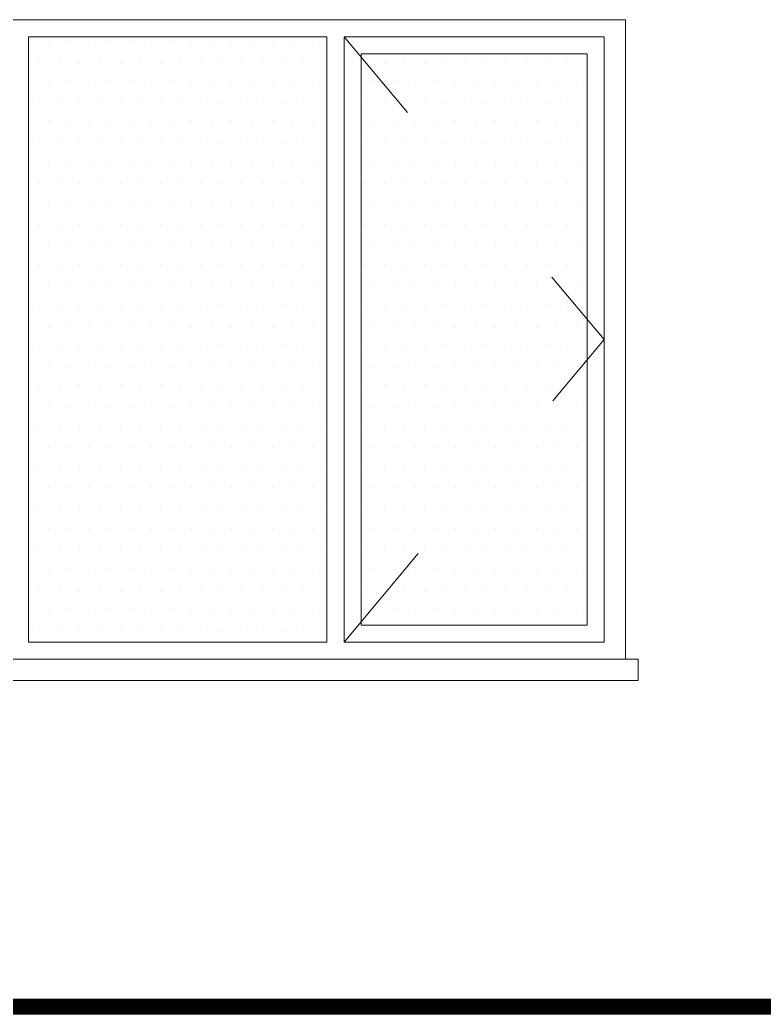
# Model space of a CAD drawing. Header units: millimetres. Extents: x 2016.56 to 2021.8, y 13721.83 to 13722.48.
# Drawn here: x 2021.53612 to 2021.57102, y 13721.92434 to 13721.97094 of the extents above; entities that cross this region are included whole.
import ezdxf

# ---------------------------------------------------------------- set-up
doc = ezdxf.new("R2010")
doc.units = ezdxf.units.MM
doc.linetypes.add('HIDDEN', pattern=[0.375, 0.25, -0.125])
doc.layers.get('0').update_dxf_attribs({"lineweight": 20})
for name, color, linetype, lineweight in [('1.2', 120, 'Continuous', 120), ('DUVAR', 4, 'Continuous', 40), ('TEFRİŞ', 11, 'Continuous', 9)]:
    doc.layers.add(name, color=color, linetype=linetype, lineweight=lineweight)

msp = doc.modelspace()

# ---------------------------------------------------------------- linework, layer by layer
for p, q in [((2021.522524, 13721.970938), (2021.564524, 13721.970938)), ((2021.564524, 13721.970938), (2021.564524, 13721.940938)), ((2021.536524, 13721.970138), (2021.536524, 13721.941738)), ((2021.536524, 13721.970138), (2021.550524, 13721.970138)), ((2021.550524, 13721.970138), (2021.550524, 13721.941738)), ((2021.563524, 13721.970138), (2021.551324, 13721.970138)), ((2021.551324, 13721.970138), (2021.551324, 13721.941738)), ((2021.563524, 13721.970138), (2021.563524, 13721.941738)), ((2021.552124, 13721.969338), (2021.562724, 13721.969338)), ((2021.552124, 13721.942538), (2021.552124, 13721.969338)), ((2021.562724, 13721.969338), (2021.562724, 13721.942538)), ((2021.562724, 13721.942538), (2021.552124, 13721.942538)), ((2021.550524, 13721.941738), (2021.536524, 13721.941738)), ((2021.551324, 13721.941738), (2021.563524, 13721.941738)), ((2021.565124, 13721.940938), (2021.521924, 13721.940938)), ((2021.565124, 13721.939938), (2021.565124, 13721.940938)), ((2021.565124, 13721.939938), (2021.565124, 13721.940938)), ((2021.565124, 13721.939938), (2021.521924, 13721.939938))]:
    msp.add_line(p, q)
at = {"layer": '1.2'}
for p, q in [((2021.803997, 13721.924938), (2021.380005, 13721.924938)), ((2021.803997, 13721.924838), (2021.380005, 13721.924838)), ((2021.803997, 13721.924738), (2021.380005, 13721.924738)), ((2021.803997, 13721.924638), (2021.380005, 13721.924638)), ((2021.803997, 13721.924538), (2021.380005, 13721.924538)), ((2021.803997, 13721.924438), (2021.380005, 13721.924438)), ((2021.803997, 13721.924338), (2021.380005, 13721.924338))]:
    msp.add_line(p, q, dxfattribs=at)
at = {"layer": 'DUVAR'}
for p, q in [((2021.536535, 13721.96993), (2021.536535, 13721.96993)), ((2021.537487, 13721.96993), (2021.537487, 13721.96993)), ((2021.53844, 13721.96993), (2021.53844, 13721.96993)), ((2021.539392, 13721.96993), (2021.539392, 13721.96993)), ((2021.540345, 13721.96993), (2021.540345, 13721.96993)), ((2021.541297, 13721.96993), (2021.541297, 13721.96993)), ((2021.54225, 13721.96993), (2021.54225, 13721.96993)), ((2021.543202, 13721.96993), (2021.543202, 13721.96993)), ((2021.544155, 13721.96993), (2021.544155, 13721.96993)), ((2021.545107, 13721.96993), (2021.545107, 13721.96993)), ((2021.54606, 13721.96993), (2021.54606, 13721.96993)), ((2021.547012, 13721.96993), (2021.547012, 13721.96993)), ((2021.547965, 13721.96993), (2021.547965, 13721.96993)), ((2021.548917, 13721.96993), (2021.548917, 13721.96993)), ((2021.54987, 13721.96993), (2021.54987, 13721.96993)), ((2021.537011, 13721.968977), (2021.537011, 13721.968977)), ((2021.537963, 13721.968977), (2021.537963, 13721.968977)), ((2021.538916, 13721.968977), (2021.538916, 13721.968977)), ((2021.539868, 13721.968977), (2021.539868, 13721.968977)), ((2021.540821, 13721.968977), (2021.540821, 13721.968977)), ((2021.541773, 13721.968977), (2021.541773, 13721.968977)), ((2021.542726, 13721.968977), (2021.542726, 13721.968977)), ((2021.543678, 13721.968977), (2021.543678, 13721.968977)), ((2021.544631, 13721.968977), (2021.544631, 13721.968977)), ((2021.545583, 13721.968977), (2021.545583, 13721.968977)), ((2021.546536, 13721.968977), (2021.546536, 13721.968977)), ((2021.547488, 13721.968977), (2021.547488, 13721.968977)), ((2021.548441, 13721.968977), (2021.548441, 13721.968977)), ((2021.549393, 13721.968977), (2021.549393, 13721.968977)), ((2021.550346, 13721.968977), (2021.550346, 13721.968977)), ((2021.552251, 13721.968977), (2021.552251, 13721.968977)), ((2021.553203, 13721.968977), (2021.553203, 13721.968977)), ((2021.554156, 13721.968977), (2021.554156, 13721.968977)), ((2021.555108, 13721.968977), (2021.555108, 13721.968977)), ((2021.556061, 13721.968977), (2021.556061, 13721.968977)), ((2021.557013, 13721.968977), (2021.557013, 13721.968977)), ((2021.557966, 13721.968977), (2021.557966, 13721.968977)), ((2021.558918, 13721.968977), (2021.558918, 13721.968977)), ((2021.559871, 13721.968977), (2021.559871, 13721.968977)), ((2021.560823, 13721.968977), (2021.560823, 13721.968977)), ((2021.561776, 13721.968977), (2021.561776, 13721.968977)), ((2021.536535, 13721.968025), (2021.536535, 13721.968025)), ((2021.537487, 13721.968025), (2021.537487, 13721.968025)), ((2021.53844, 13721.968025), (2021.53844, 13721.968025)), ((2021.539392, 13721.968025), (2021.539392, 13721.968025)), ((2021.540345, 13721.968025), (2021.540345, 13721.968025)), ((2021.541297, 13721.968025), (2021.541297, 13721.968025)), ((2021.54225, 13721.968025), (2021.54225, 13721.968025)), ((2021.543202, 13721.968025), (2021.543202, 13721.968025)), ((2021.544155, 13721.968025), (2021.544155, 13721.968025)), ((2021.545107, 13721.968025), (2021.545107, 13721.968025)), ((2021.54606, 13721.968025), (2021.54606, 13721.968025)), ((2021.547012, 13721.968025), (2021.547012, 13721.968025)), ((2021.547965, 13721.968025), (2021.547965, 13721.968025)), ((2021.548917, 13721.968025), (2021.548917, 13721.968025)), ((2021.54987, 13721.968025), (2021.54987, 13721.968025)), ((2021.552727, 13721.968025), (2021.552727, 13721.968025)), ((2021.55368, 13721.968025), (2021.55368, 13721.968025)), ((2021.554632, 13721.968025), (2021.554632, 13721.968025)), ((2021.555585, 13721.968025), (2021.555585, 13721.968025)), ((2021.556537, 13721.968025), (2021.556537, 13721.968025)), ((2021.55749, 13721.968025), (2021.55749, 13721.968025)), ((2021.558442, 13721.968025), (2021.558442, 13721.968025)), ((2021.559395, 13721.968025), (2021.559395, 13721.968025)), ((2021.560347, 13721.968025), (2021.560347, 13721.968025)), ((2021.5613, 13721.968025), (2021.5613, 13721.968025)), ((2021.562252, 13721.968025), (2021.562252, 13721.968025)), ((2021.537011, 13721.967072), (2021.537011, 13721.967072)), ((2021.537963, 13721.967072), (2021.537963, 13721.967072)), ((2021.538916, 13721.967072), (2021.538916, 13721.967072)), ((2021.539868, 13721.967072), (2021.539868, 13721.967072)), ((2021.540821, 13721.967072), (2021.540821, 13721.967072)), ((2021.541773, 13721.967072), (2021.541773, 13721.967072)), ((2021.542726, 13721.967072), (2021.542726, 13721.967072)), ((2021.543678, 13721.967072), (2021.543678, 13721.967072)), ((2021.544631, 13721.967072), (2021.544631, 13721.967072)), ((2021.545583, 13721.967072), (2021.545583, 13721.967072)), ((2021.546536, 13721.967072), (2021.546536, 13721.967072)), ((2021.547488, 13721.967072), (2021.547488, 13721.967072)), ((2021.548441, 13721.967072), (2021.548441, 13721.967072)), ((2021.549393, 13721.967072), (2021.549393, 13721.967072)), ((2021.550346, 13721.967072), (2021.550346, 13721.967072)), ((2021.552251, 13721.967072), (2021.552251, 13721.967072)), ((2021.553203, 13721.967072), (2021.553203, 13721.967072)), ((2021.554156, 13721.967072), (2021.554156, 13721.967072)), ((2021.555108, 13721.967072), (2021.555108, 13721.967072)), ((2021.556061, 13721.967072), (2021.556061, 13721.967072)), ((2021.557013, 13721.967072), (2021.557013, 13721.967072)), ((2021.557966, 13721.967072), (2021.557966, 13721.967072)), ((2021.558918, 13721.967072), (2021.558918, 13721.967072)), ((2021.559871, 13721.967072), (2021.559871, 13721.967072)), ((2021.560823, 13721.967072), (2021.560823, 13721.967072)), ((2021.561776, 13721.967072), (2021.561776, 13721.967072)), ((2021.536535, 13721.96612), (2021.536535, 13721.96612)), ((2021.537487, 13721.96612), (2021.537487, 13721.96612)), ((2021.53844, 13721.96612), (2021.53844, 13721.96612)), ((2021.539392, 13721.96612), (2021.539392, 13721.96612)), ((2021.540345, 13721.96612), (2021.540345, 13721.96612)), ((2021.541297, 13721.96612), (2021.541297, 13721.96612)), ((2021.54225, 13721.96612), (2021.54225, 13721.96612)), ((2021.543202, 13721.96612), (2021.543202, 13721.96612)), ((2021.544155, 13721.96612), (2021.544155, 13721.96612)), ((2021.545107, 13721.96612), (2021.545107, 13721.96612)), ((2021.54606, 13721.96612), (2021.54606, 13721.96612)), ((2021.547012, 13721.96612), (2021.547012, 13721.96612)), ((2021.547965, 13721.96612), (2021.547965, 13721.96612)), ((2021.548917, 13721.96612), (2021.548917, 13721.96612)), ((2021.54987, 13721.96612), (2021.54987, 13721.96612)), ((2021.552727, 13721.96612), (2021.552727, 13721.96612)), ((2021.55368, 13721.96612), (2021.55368, 13721.96612)), ((2021.554632, 13721.96612), (2021.554632, 13721.96612)), ((2021.555585, 13721.96612), (2021.555585, 13721.96612)), ((2021.556537, 13721.96612), (2021.556537, 13721.96612)), ((2021.55749, 13721.96612), (2021.55749, 13721.96612)), ((2021.558442, 13721.96612), (2021.558442, 13721.96612)), ((2021.559395, 13721.96612), (2021.559395, 13721.96612)), ((2021.560347, 13721.96612), (2021.560347, 13721.96612)), ((2021.5613, 13721.96612), (2021.5613, 13721.96612)), ((2021.562252, 13721.96612), (2021.562252, 13721.96612)), ((2021.537011, 13721.965167), (2021.537011, 13721.965167)), ((2021.537963, 13721.965167), (2021.537963, 13721.965167)), ((2021.538916, 13721.965167), (2021.538916, 13721.965167)), ((2021.539868, 13721.965167), (2021.539868, 13721.965167)), ((2021.540821, 13721.965167), (2021.540821, 13721.965167)), ((2021.541773, 13721.965167), (2021.541773, 13721.965167)), ((2021.542726, 13721.965167), (2021.542726, 13721.965167)), ((2021.543678, 13721.965167), (2021.543678, 13721.965167)), ((2021.544631, 13721.965167), (2021.544631, 13721.965167)), ((2021.545583, 13721.965167), (2021.545583, 13721.965167)), ((2021.546536, 13721.965167), (2021.546536, 13721.965167)), ((2021.547488, 13721.965167), (2021.547488, 13721.965167)), ((2021.548441, 13721.965167), (2021.548441, 13721.965167)), ((2021.549393, 13721.965167), (2021.549393, 13721.965167)), ((2021.550346, 13721.965167), (2021.550346, 13721.965167)), ((2021.552251, 13721.965167), (2021.552251, 13721.965167)), ((2021.553203, 13721.965167), (2021.553203, 13721.965167)), ((2021.554156, 13721.965167), (2021.554156, 13721.965167)), ((2021.555108, 13721.965167), (2021.555108, 13721.965167)), ((2021.556061, 13721.965167), (2021.556061, 13721.965167)), ((2021.557013, 13721.965167), (2021.557013, 13721.965167)), ((2021.557966, 13721.965167), (2021.557966, 13721.965167)), ((2021.558918, 13721.965167), (2021.558918, 13721.965167)), ((2021.559871, 13721.965167), (2021.559871, 13721.965167)), ((2021.560823, 13721.965167), (2021.560823, 13721.965167)), ((2021.561776, 13721.965167), (2021.561776, 13721.965167)), ((2021.536535, 13721.964215), (2021.536535, 13721.964215)), ((2021.537487, 13721.964215), (2021.537487, 13721.964215)), ((2021.53844, 13721.964215), (2021.53844, 13721.964215)), ((2021.539392, 13721.964215), (2021.539392, 13721.964215)), ((2021.540345, 13721.964215), (2021.540345, 13721.964215)), ((2021.541297, 13721.964215), (2021.541297, 13721.964215)), ((2021.54225, 13721.964215), (2021.54225, 13721.964215)), ((2021.543202, 13721.964215), (2021.543202, 13721.964215)), ((2021.544155, 13721.964215), (2021.544155, 13721.964215)), ((2021.545107, 13721.964215), (2021.545107, 13721.964215)), ((2021.54606, 13721.964215), (2021.54606, 13721.964215)), ((2021.547012, 13721.964215), (2021.547012, 13721.964215)), ((2021.547965, 13721.964215), (2021.547965, 13721.964215)), ((2021.548917, 13721.964215), (2021.548917, 13721.964215)), ((2021.54987, 13721.964215), (2021.54987, 13721.964215)), ((2021.552727, 13721.964215), (2021.552727, 13721.964215)), ((2021.55368, 13721.964215), (2021.55368, 13721.964215)), ((2021.554632, 13721.964215), (2021.554632, 13721.964215)), ((2021.555585, 13721.964215), (2021.555585, 13721.964215)), ((2021.556537, 13721.964215), (2021.556537, 13721.964215)), ((2021.55749, 13721.964215), (2021.55749, 13721.964215)), ((2021.558442, 13721.964215), (2021.558442, 13721.964215)), ((2021.559395, 13721.964215), (2021.559395, 13721.964215)), ((2021.560347, 13721.964215), (2021.560347, 13721.964215)), ((2021.5613, 13721.964215), (2021.5613, 13721.964215)), ((2021.562252, 13721.964215), (2021.562252, 13721.964215)), ((2021.537011, 13721.963262), (2021.537011, 13721.963262)), ((2021.537963, 13721.963262), (2021.537963, 13721.963262)), ((2021.538916, 13721.963262), (2021.538916, 13721.963262)), ((2021.539868, 13721.963262), (2021.539868, 13721.963262)), ((2021.540821, 13721.963262), (2021.540821, 13721.963262)), ((2021.541773, 13721.963262), (2021.541773, 13721.963262)), ((2021.542726, 13721.963262), (2021.542726, 13721.963262)), ((2021.543678, 13721.963262), (2021.543678, 13721.963262)), ((2021.544631, 13721.963262), (2021.544631, 13721.963262)), ((2021.545583, 13721.963262), (2021.545583, 13721.963262)), ((2021.546536, 13721.963262), (2021.546536, 13721.963262)), ((2021.547488, 13721.963262), (2021.547488, 13721.963262)), ((2021.548441, 13721.963262), (2021.548441, 13721.963262)), ((2021.549393, 13721.963262), (2021.549393, 13721.963262)), ((2021.550346, 13721.963262), (2021.550346, 13721.963262)), ((2021.552251, 13721.963262), (2021.552251, 13721.963262)), ((2021.553203, 13721.963262), (2021.553203, 13721.963262)), ((2021.554156, 13721.963262), (2021.554156, 13721.963262)), ((2021.555108, 13721.963262), (2021.555108, 13721.963262)), ((2021.556061, 13721.963262), (2021.556061, 13721.963262)), ((2021.557013, 13721.963262), (2021.557013, 13721.963262)), ((2021.557966, 13721.963262), (2021.557966, 13721.963262)), ((2021.558918, 13721.963262), (2021.558918, 13721.963262)), ((2021.559871, 13721.963262), (2021.559871, 13721.963262)), ((2021.560823, 13721.963262), (2021.560823, 13721.963262)), ((2021.561776, 13721.963262), (2021.561776, 13721.963262)), ((2021.536535, 13721.96231), (2021.536535, 13721.96231)), ((2021.537487, 13721.96231), (2021.537487, 13721.96231)), ((2021.53844, 13721.96231), (2021.53844, 13721.96231)), ((2021.539392, 13721.96231), (2021.539392, 13721.96231)), ((2021.540345, 13721.96231), (2021.540345, 13721.96231)), ((2021.541297, 13721.96231), (2021.541297, 13721.96231)), ((2021.54225, 13721.96231), (2021.54225, 13721.96231)), ((2021.543202, 13721.96231), (2021.543202, 13721.96231)), ((2021.544155, 13721.96231), (2021.544155, 13721.96231)), ((2021.545107, 13721.96231), (2021.545107, 13721.96231)), ((2021.54606, 13721.96231), (2021.54606, 13721.96231)), ((2021.547012, 13721.96231), (2021.547012, 13721.96231)), ((2021.547965, 13721.96231), (2021.547965, 13721.96231)), ((2021.548917, 13721.96231), (2021.548917, 13721.96231)), ((2021.54987, 13721.96231), (2021.54987, 13721.96231)), ((2021.552727, 13721.96231), (2021.552727, 13721.96231)), ((2021.55368, 13721.96231), (2021.55368, 13721.96231)), ((2021.554632, 13721.96231), (2021.554632, 13721.96231)), ((2021.555585, 13721.96231), (2021.555585, 13721.96231)), ((2021.556537, 13721.96231), (2021.556537, 13721.96231)), ((2021.55749, 13721.96231), (2021.55749, 13721.96231)), ((2021.558442, 13721.96231), (2021.558442, 13721.96231)), ((2021.559395, 13721.96231), (2021.559395, 13721.96231)), ((2021.560347, 13721.96231), (2021.560347, 13721.96231)), ((2021.5613, 13721.96231), (2021.5613, 13721.96231)), ((2021.562252, 13721.96231), (2021.562252, 13721.96231)), ((2021.537011, 13721.961357), (2021.537011, 13721.961357)), ((2021.537963, 13721.961357), (2021.537963, 13721.961357)), ((2021.538916, 13721.961357), (2021.538916, 13721.961357)), ((2021.539868, 13721.961357), (2021.539868, 13721.961357)), ((2021.540821, 13721.961357), (2021.540821, 13721.961357)), ((2021.541773, 13721.961357), (2021.541773, 13721.961357)), ((2021.542726, 13721.961357), (2021.542726, 13721.961357)), ((2021.543678, 13721.961357), (2021.543678, 13721.961357)), ((2021.544631, 13721.961357), (2021.544631, 13721.961357)), ((2021.545583, 13721.961357), (2021.545583, 13721.961357)), ((2021.546536, 13721.961357), (2021.546536, 13721.961357)), ((2021.547488, 13721.961357), (2021.547488, 13721.961357)), ((2021.548441, 13721.961357), (2021.548441, 13721.961357)), ((2021.549393, 13721.961357), (2021.549393, 13721.961357)), ((2021.550346, 13721.961357), (2021.550346, 13721.961357)), ((2021.552251, 13721.961357), (2021.552251, 13721.961357)), ((2021.553203, 13721.961357), (2021.553203, 13721.961357)), ((2021.554156, 13721.961357), (2021.554156, 13721.961357)), ((2021.555108, 13721.961357), (2021.555108, 13721.961357)), ((2021.556061, 13721.961357), (2021.556061, 13721.961357)), ((2021.557013, 13721.961357), (2021.557013, 13721.961357)), ((2021.557966, 13721.961357), (2021.557966, 13721.961357)), ((2021.558918, 13721.961357), (2021.558918, 13721.961357)), ((2021.559871, 13721.961357), (2021.559871, 13721.961357)), ((2021.560823, 13721.961357), (2021.560823, 13721.961357)), ((2021.561776, 13721.961357), (2021.561776, 13721.961357)), ((2021.536535, 13721.960405), (2021.536535, 13721.960405)), ((2021.537487, 13721.960405), (2021.537487, 13721.960405)), ((2021.53844, 13721.960405), (2021.53844, 13721.960405)), ((2021.539392, 13721.960405), (2021.539392, 13721.960405)), ((2021.540345, 13721.960405), (2021.540345, 13721.960405)), ((2021.541297, 13721.960405), (2021.541297, 13721.960405)), ((2021.54225, 13721.960405), (2021.54225, 13721.960405)), ((2021.543202, 13721.960405), (2021.543202, 13721.960405)), ((2021.544155, 13721.960405), (2021.544155, 13721.960405)), ((2021.545107, 13721.960405), (2021.545107, 13721.960405)), ((2021.54606, 13721.960405), (2021.54606, 13721.960405)), ((2021.547012, 13721.960405), (2021.547012, 13721.960405)), ((2021.547965, 13721.960405), (2021.547965, 13721.960405)), ((2021.548917, 13721.960405), (2021.548917, 13721.960405)), ((2021.54987, 13721.960405), (2021.54987, 13721.960405)), ((2021.552727, 13721.960405), (2021.552727, 13721.960405)), ((2021.55368, 13721.960405), (2021.55368, 13721.960405)), ((2021.554632, 13721.960405), (2021.554632, 13721.960405)), ((2021.555585, 13721.960405), (2021.555585, 13721.960405)), ((2021.556537, 13721.960405), (2021.556537, 13721.960405)), ((2021.55749, 13721.960405), (2021.55749, 13721.960405)), ((2021.558442, 13721.960405), (2021.558442, 13721.960405)), ((2021.559395, 13721.960405), (2021.559395, 13721.960405)), ((2021.560347, 13721.960405), (2021.560347, 13721.960405)), ((2021.5613, 13721.960405), (2021.5613, 13721.960405)), ((2021.562252, 13721.960405), (2021.562252, 13721.960405)), ((2021.537011, 13721.959452), (2021.537011, 13721.959452)), ((2021.537963, 13721.959452), (2021.537963, 13721.959452)), ((2021.538916, 13721.959452), (2021.538916, 13721.959452)), ((2021.539868, 13721.959452), (2021.539868, 13721.959452)), ((2021.540821, 13721.959452), (2021.540821, 13721.959452)), ((2021.541773, 13721.959452), (2021.541773, 13721.959452)), ((2021.542726, 13721.959452), (2021.542726, 13721.959452)), ((2021.543678, 13721.959452), (2021.543678, 13721.959452)), ((2021.544631, 13721.959452), (2021.544631, 13721.959452)), ((2021.545583, 13721.959452), (2021.545583, 13721.959452)), ((2021.546536, 13721.959452), (2021.546536, 13721.959452)), ((2021.547488, 13721.959452), (2021.547488, 13721.959452)), ((2021.548441, 13721.959452), (2021.548441, 13721.959452)), ((2021.549393, 13721.959452), (2021.549393, 13721.959452)), ((2021.550346, 13721.959452), (2021.550346, 13721.959452)), ((2021.552251, 13721.959452), (2021.552251, 13721.959452)), ((2021.553203, 13721.959452), (2021.553203, 13721.959452)), ((2021.554156, 13721.959452), (2021.554156, 13721.959452)), ((2021.555108, 13721.959452), (2021.555108, 13721.959452)), ((2021.556061, 13721.959452), (2021.556061, 13721.959452)), ((2021.557013, 13721.959452), (2021.557013, 13721.959452)), ((2021.557966, 13721.959452), (2021.557966, 13721.959452)), ((2021.558918, 13721.959452), (2021.558918, 13721.959452)), ((2021.559871, 13721.959452), (2021.559871, 13721.959452)), ((2021.560823, 13721.959452), (2021.560823, 13721.959452)), ((2021.561776, 13721.959452), (2021.561776, 13721.959452)), ((2021.536535, 13721.9585), (2021.536535, 13721.9585)), ((2021.537487, 13721.9585), (2021.537487, 13721.9585)), ((2021.53844, 13721.9585), (2021.53844, 13721.9585)), ((2021.539392, 13721.9585), (2021.539392, 13721.9585)), ((2021.540345, 13721.9585), (2021.540345, 13721.9585)), ((2021.541297, 13721.9585), (2021.541297, 13721.9585)), ((2021.54225, 13721.9585), (2021.54225, 13721.9585)), ((2021.543202, 13721.9585), (2021.543202, 13721.9585)), ((2021.544155, 13721.9585), (2021.544155, 13721.9585)), ((2021.545107, 13721.9585), (2021.545107, 13721.9585)), ((2021.54606, 13721.9585), (2021.54606, 13721.9585)), ((2021.547012, 13721.9585), (2021.547012, 13721.9585)), ((2021.547965, 13721.9585), (2021.547965, 13721.9585)), ((2021.548917, 13721.9585), (2021.548917, 13721.9585)), ((2021.54987, 13721.9585), (2021.54987, 13721.9585)), ((2021.552727, 13721.9585), (2021.552727, 13721.9585)), ((2021.55368, 13721.9585), (2021.55368, 13721.9585)), ((2021.554632, 13721.9585), (2021.554632, 13721.9585)), ((2021.555585, 13721.9585), (2021.555585, 13721.9585)), ((2021.556537, 13721.9585), (2021.556537, 13721.9585)), ((2021.55749, 13721.9585), (2021.55749, 13721.9585)), ((2021.558442, 13721.9585), (2021.558442, 13721.9585)), ((2021.559395, 13721.9585), (2021.559395, 13721.9585)), ((2021.560347, 13721.9585), (2021.560347, 13721.9585)), ((2021.5613, 13721.9585), (2021.5613, 13721.9585)), ((2021.562252, 13721.9585), (2021.562252, 13721.9585)), ((2021.537011, 13721.957547), (2021.537011, 13721.957547)), ((2021.537963, 13721.957547), (2021.537963, 13721.957547)), ((2021.538916, 13721.957547), (2021.538916, 13721.957547)), ((2021.539868, 13721.957547), (2021.539868, 13721.957547)), ((2021.540821, 13721.957547), (2021.540821, 13721.957547)), ((2021.541773, 13721.957547), (2021.541773, 13721.957547)), ((2021.542726, 13721.957547), (2021.542726, 13721.957547)), ((2021.543678, 13721.957547), (2021.543678, 13721.957547)), ((2021.544631, 13721.957547), (2021.544631, 13721.957547)), ((2021.545583, 13721.957547), (2021.545583, 13721.957547)), ((2021.546536, 13721.957547), (2021.546536, 13721.957547)), ((2021.547488, 13721.957547), (2021.547488, 13721.957547)), ((2021.548441, 13721.957547), (2021.548441, 13721.957547)), ((2021.549393, 13721.957547), (2021.549393, 13721.957547)), ((2021.550346, 13721.957547), (2021.550346, 13721.957547)), ((2021.552251, 13721.957547), (2021.552251, 13721.957547)), ((2021.553203, 13721.957547), (2021.553203, 13721.957547)), ((2021.554156, 13721.957547), (2021.554156, 13721.957547)), ((2021.555108, 13721.957547), (2021.555108, 13721.957547)), ((2021.556061, 13721.957547), (2021.556061, 13721.957547)), ((2021.557013, 13721.957547), (2021.557013, 13721.957547)), ((2021.557966, 13721.957547), (2021.557966, 13721.957547)), ((2021.558918, 13721.957547), (2021.558918, 13721.957547)), ((2021.559871, 13721.957547), (2021.559871, 13721.957547)), ((2021.560823, 13721.957547), (2021.560823, 13721.957547)), ((2021.561776, 13721.957547), (2021.561776, 13721.957547)), ((2021.536535, 13721.956595), (2021.536535, 13721.956595)), ((2021.537487, 13721.956595), (2021.537487, 13721.956595)), ((2021.53844, 13721.956595), (2021.53844, 13721.956595)), ((2021.539392, 13721.956595), (2021.539392, 13721.956595)), ((2021.540345, 13721.956595), (2021.540345, 13721.956595)), ((2021.541297, 13721.956595), (2021.541297, 13721.956595)), ((2021.54225, 13721.956595), (2021.54225, 13721.956595)), ((2021.543202, 13721.956595), (2021.543202, 13721.956595)), ((2021.544155, 13721.956595), (2021.544155, 13721.956595)), ((2021.545107, 13721.956595), (2021.545107, 13721.956595)), ((2021.54606, 13721.956595), (2021.54606, 13721.956595)), ((2021.547012, 13721.956595), (2021.547012, 13721.956595)), ((2021.547965, 13721.956595), (2021.547965, 13721.956595)), ((2021.548917, 13721.956595), (2021.548917, 13721.956595)), ((2021.54987, 13721.956595), (2021.54987, 13721.956595)), ((2021.552727, 13721.956595), (2021.552727, 13721.956595)), ((2021.55368, 13721.956595), (2021.55368, 13721.956595)), ((2021.554632, 13721.956595), (2021.554632, 13721.956595)), ((2021.555585, 13721.956595), (2021.555585, 13721.956595)), ((2021.556537, 13721.956595), (2021.556537, 13721.956595)), ((2021.55749, 13721.956595), (2021.55749, 13721.956595)), ((2021.558442, 13721.956595), (2021.558442, 13721.956595)), ((2021.559395, 13721.956595), (2021.559395, 13721.956595)), ((2021.560347, 13721.956595), (2021.560347, 13721.956595)), ((2021.5613, 13721.956595), (2021.5613, 13721.956595)), ((2021.562252, 13721.956595), (2021.562252, 13721.956595)), ((2021.537011, 13721.955642), (2021.537011, 13721.955642)), ((2021.537963, 13721.955642), (2021.537963, 13721.955642)), ((2021.538916, 13721.955642), (2021.538916, 13721.955642)), ((2021.539868, 13721.955642), (2021.539868, 13721.955642)), ((2021.540821, 13721.955642), (2021.540821, 13721.955642)), ((2021.541773, 13721.955642), (2021.541773, 13721.955642)), ((2021.542726, 13721.955642), (2021.542726, 13721.955642)), ((2021.543678, 13721.955642), (2021.543678, 13721.955642)), ((2021.544631, 13721.955642), (2021.544631, 13721.955642)), ((2021.545583, 13721.955642), (2021.545583, 13721.955642)), ((2021.546536, 13721.955642), (2021.546536, 13721.955642)), ((2021.547488, 13721.955642), (2021.547488, 13721.955642)), ((2021.548441, 13721.955642), (2021.548441, 13721.955642)), ((2021.549393, 13721.955642), (2021.549393, 13721.955642)), ((2021.550346, 13721.955642), (2021.550346, 13721.955642)), ((2021.552251, 13721.955642), (2021.552251, 13721.955642)), ((2021.553203, 13721.955642), (2021.553203, 13721.955642)), ((2021.554156, 13721.955642), (2021.554156, 13721.955642)), ((2021.555108, 13721.955642), (2021.555108, 13721.955642)), ((2021.556061, 13721.955642), (2021.556061, 13721.955642)), ((2021.557013, 13721.955642), (2021.557013, 13721.955642)), ((2021.557966, 13721.955642), (2021.557966, 13721.955642)), ((2021.558918, 13721.955642), (2021.558918, 13721.955642)), ((2021.559871, 13721.955642), (2021.559871, 13721.955642)), ((2021.560823, 13721.955642), (2021.560823, 13721.955642)), ((2021.561776, 13721.955642), (2021.561776, 13721.955642)), ((2021.536535, 13721.95469), (2021.536535, 13721.95469)), ((2021.537487, 13721.95469), (2021.537487, 13721.95469)), ((2021.53844, 13721.95469), (2021.53844, 13721.95469)), ((2021.539392, 13721.95469), (2021.539392, 13721.95469)), ((2021.540345, 13721.95469), (2021.540345, 13721.95469)), ((2021.541297, 13721.95469), (2021.541297, 13721.95469)), ((2021.54225, 13721.95469), (2021.54225, 13721.95469)), ((2021.543202, 13721.95469), (2021.543202, 13721.95469)), ((2021.544155, 13721.95469), (2021.544155, 13721.95469)), ((2021.545107, 13721.95469), (2021.545107, 13721.95469)), ((2021.54606, 13721.95469), (2021.54606, 13721.95469)), ((2021.547012, 13721.95469), (2021.547012, 13721.95469)), ((2021.547965, 13721.95469), (2021.547965, 13721.95469)), ((2021.548917, 13721.95469), (2021.548917, 13721.95469)), ((2021.54987, 13721.95469), (2021.54987, 13721.95469)), ((2021.552727, 13721.95469), (2021.552727, 13721.95469)), ((2021.55368, 13721.95469), (2021.55368, 13721.95469)), ((2021.554632, 13721.95469), (2021.554632, 13721.95469)), ((2021.555585, 13721.95469), (2021.555585, 13721.95469)), ((2021.556537, 13721.95469), (2021.556537, 13721.95469)), ((2021.55749, 13721.95469), (2021.55749, 13721.95469)), ((2021.558442, 13721.95469), (2021.558442, 13721.95469)), ((2021.559395, 13721.95469), (2021.559395, 13721.95469)), ((2021.560347, 13721.95469), (2021.560347, 13721.95469)), ((2021.5613, 13721.95469), (2021.5613, 13721.95469)), ((2021.562252, 13721.95469), (2021.562252, 13721.95469)), ((2021.537011, 13721.953737), (2021.537011, 13721.953737)), ((2021.537963, 13721.953737), (2021.537963, 13721.953737)), ((2021.538916, 13721.953737), (2021.538916, 13721.953737)), ((2021.539868, 13721.953737), (2021.539868, 13721.953737)), ((2021.540821, 13721.953737), (2021.540821, 13721.953737)), ((2021.541773, 13721.953737), (2021.541773, 13721.953737)), ((2021.542726, 13721.953737), (2021.542726, 13721.953737)), ((2021.543678, 13721.953737), (2021.543678, 13721.953737)), ((2021.544631, 13721.953737), (2021.544631, 13721.953737)), ((2021.545583, 13721.953737), (2021.545583, 13721.953737)), ((2021.546536, 13721.953737), (2021.546536, 13721.953737)), ((2021.547488, 13721.953737), (2021.547488, 13721.953737)), ((2021.548441, 13721.953737), (2021.548441, 13721.953737)), ((2021.549393, 13721.953737), (2021.549393, 13721.953737)), ((2021.550346, 13721.953737), (2021.550346, 13721.953737)), ((2021.552251, 13721.953737), (2021.552251, 13721.953737)), ((2021.553203, 13721.953737), (2021.553203, 13721.953737)), ((2021.554156, 13721.953737), (2021.554156, 13721.953737)), ((2021.555108, 13721.953737), (2021.555108, 13721.953737)), ((2021.556061, 13721.953737), (2021.556061, 13721.953737)), ((2021.557013, 13721.953737), (2021.557013, 13721.953737)), ((2021.557966, 13721.953737), (2021.557966, 13721.953737)), ((2021.558918, 13721.953737), (2021.558918, 13721.953737)), ((2021.559871, 13721.953737), (2021.559871, 13721.953737)), ((2021.560823, 13721.953737), (2021.560823, 13721.953737)), ((2021.561776, 13721.953737), (2021.561776, 13721.953737)), ((2021.536535, 13721.952785), (2021.536535, 13721.952785)), ((2021.537487, 13721.952785), (2021.537487, 13721.952785)), ((2021.53844, 13721.952785), (2021.53844, 13721.952785)), ((2021.539392, 13721.952785), (2021.539392, 13721.952785)), ((2021.540345, 13721.952785), (2021.540345, 13721.952785)), ((2021.541297, 13721.952785), (2021.541297, 13721.952785)), ((2021.54225, 13721.952785), (2021.54225, 13721.952785)), ((2021.543202, 13721.952785), (2021.543202, 13721.952785)), ((2021.544155, 13721.952785), (2021.544155, 13721.952785)), ((2021.545107, 13721.952785), (2021.545107, 13721.952785)), ((2021.54606, 13721.952785), (2021.54606, 13721.952785)), ((2021.547012, 13721.952785), (2021.547012, 13721.952785)), ((2021.547965, 13721.952785), (2021.547965, 13721.952785)), ((2021.548917, 13721.952785), (2021.548917, 13721.952785)), ((2021.54987, 13721.952785), (2021.54987, 13721.952785)), ((2021.552727, 13721.952785), (2021.552727, 13721.952785)), ((2021.55368, 13721.952785), (2021.55368, 13721.952785)), ((2021.554632, 13721.952785), (2021.554632, 13721.952785)), ((2021.555585, 13721.952785), (2021.555585, 13721.952785)), ((2021.556537, 13721.952785), (2021.556537, 13721.952785)), ((2021.55749, 13721.952785), (2021.55749, 13721.952785)), ((2021.558442, 13721.952785), (2021.558442, 13721.952785)), ((2021.559395, 13721.952785), (2021.559395, 13721.952785)), ((2021.560347, 13721.952785), (2021.560347, 13721.952785)), ((2021.5613, 13721.952785), (2021.5613, 13721.952785)), ((2021.562252, 13721.952785), (2021.562252, 13721.952785)), ((2021.537011, 13721.951832), (2021.537011, 13721.951832)), ((2021.537963, 13721.951832), (2021.537963, 13721.951832)), ((2021.538916, 13721.951832), (2021.538916, 13721.951832)), ((2021.539868, 13721.951832), (2021.539868, 13721.951832)), ((2021.540821, 13721.951832), (2021.540821, 13721.951832)), ((2021.541773, 13721.951832), (2021.541773, 13721.951832)), ((2021.542726, 13721.951832), (2021.542726, 13721.951832)), ((2021.543678, 13721.951832), (2021.543678, 13721.951832)), ((2021.544631, 13721.951832), (2021.544631, 13721.951832)), ((2021.545583, 13721.951832), (2021.545583, 13721.951832)), ((2021.546536, 13721.951832), (2021.546536, 13721.951832)), ((2021.547488, 13721.951832), (2021.547488, 13721.951832)), ((2021.548441, 13721.951832), (2021.548441, 13721.951832)), ((2021.549393, 13721.951832), (2021.549393, 13721.951832)), ((2021.550346, 13721.951832), (2021.550346, 13721.951832)), ((2021.552251, 13721.951832), (2021.552251, 13721.951832)), ((2021.553203, 13721.951832), (2021.553203, 13721.951832)), ((2021.554156, 13721.951832), (2021.554156, 13721.951832)), ((2021.555108, 13721.951832), (2021.555108, 13721.951832)), ((2021.556061, 13721.951832), (2021.556061, 13721.951832)), ((2021.557013, 13721.951832), (2021.557013, 13721.951832)), ((2021.557966, 13721.951832), (2021.557966, 13721.951832)), ((2021.558918, 13721.951832), (2021.558918, 13721.951832)), ((2021.559871, 13721.951832), (2021.559871, 13721.951832)), ((2021.560823, 13721.951832), (2021.560823, 13721.951832)), ((2021.561776, 13721.951832), (2021.561776, 13721.951832)), ((2021.536535, 13721.95088), (2021.536535, 13721.95088)), ((2021.537487, 13721.95088), (2021.537487, 13721.95088)), ((2021.53844, 13721.95088), (2021.53844, 13721.95088)), ((2021.539392, 13721.95088), (2021.539392, 13721.95088)), ((2021.540345, 13721.95088), (2021.540345, 13721.95088)), ((2021.541297, 13721.95088), (2021.541297, 13721.95088)), ((2021.54225, 13721.95088), (2021.54225, 13721.95088)), ((2021.543202, 13721.95088), (2021.543202, 13721.95088)), ((2021.544155, 13721.95088), (2021.544155, 13721.95088)), ((2021.545107, 13721.95088), (2021.545107, 13721.95088)), ((2021.54606, 13721.95088), (2021.54606, 13721.95088)), ((2021.547012, 13721.95088), (2021.547012, 13721.95088)), ((2021.547965, 13721.95088), (2021.547965, 13721.95088)), ((2021.548917, 13721.95088), (2021.548917, 13721.95088)), ((2021.54987, 13721.95088), (2021.54987, 13721.95088)), ((2021.552727, 13721.95088), (2021.552727, 13721.95088)), ((2021.55368, 13721.95088), (2021.55368, 13721.95088)), ((2021.554632, 13721.95088), (2021.554632, 13721.95088)), ((2021.555585, 13721.95088), (2021.555585, 13721.95088)), ((2021.556537, 13721.95088), (2021.556537, 13721.95088)), ((2021.55749, 13721.95088), (2021.55749, 13721.95088)), ((2021.558442, 13721.95088), (2021.558442, 13721.95088)), ((2021.559395, 13721.95088), (2021.559395, 13721.95088)), ((2021.560347, 13721.95088), (2021.560347, 13721.95088)), ((2021.5613, 13721.95088), (2021.5613, 13721.95088)), ((2021.562252, 13721.95088), (2021.562252, 13721.95088)), ((2021.537011, 13721.949927), (2021.537011, 13721.949927)), ((2021.537963, 13721.949927), (2021.537963, 13721.949927)), ((2021.538916, 13721.949927), (2021.538916, 13721.949927)), ((2021.539868, 13721.949927), (2021.539868, 13721.949927)), ((2021.540821, 13721.949927), (2021.540821, 13721.949927)), ((2021.541773, 13721.949927), (2021.541773, 13721.949927)), ((2021.542726, 13721.949927), (2021.542726, 13721.949927)), ((2021.543678, 13721.949927), (2021.543678, 13721.949927)), ((2021.544631, 13721.949927), (2021.544631, 13721.949927)), ((2021.545583, 13721.949927), (2021.545583, 13721.949927)), ((2021.546536, 13721.949927), (2021.546536, 13721.949927)), ((2021.547488, 13721.949927), (2021.547488, 13721.949927)), ((2021.548441, 13721.949927), (2021.548441, 13721.949927)), ((2021.549393, 13721.949927), (2021.549393, 13721.949927)), ((2021.550346, 13721.949927), (2021.550346, 13721.949927)), ((2021.552251, 13721.949927), (2021.552251, 13721.949927)), ((2021.553203, 13721.949927), (2021.553203, 13721.949927)), ((2021.554156, 13721.949927), (2021.554156, 13721.949927)), ((2021.555108, 13721.949927), (2021.555108, 13721.949927)), ((2021.556061, 13721.949927), (2021.556061, 13721.949927)), ((2021.557013, 13721.949927), (2021.557013, 13721.949927)), ((2021.557966, 13721.949927), (2021.557966, 13721.949927)), ((2021.558918, 13721.949927), (2021.558918, 13721.949927)), ((2021.559871, 13721.949927), (2021.559871, 13721.949927)), ((2021.560823, 13721.949927), (2021.560823, 13721.949927)), ((2021.561776, 13721.949927), (2021.561776, 13721.949927)), ((2021.536535, 13721.948975), (2021.536535, 13721.948975)), ((2021.537487, 13721.948975), (2021.537487, 13721.948975)), ((2021.53844, 13721.948975), (2021.53844, 13721.948975)), ((2021.539392, 13721.948975), (2021.539392, 13721.948975)), ((2021.540345, 13721.948975), (2021.540345, 13721.948975)), ((2021.541297, 13721.948975), (2021.541297, 13721.948975)), ((2021.54225, 13721.948975), (2021.54225, 13721.948975)), ((2021.543202, 13721.948975), (2021.543202, 13721.948975)), ((2021.544155, 13721.948975), (2021.544155, 13721.948975)), ((2021.545107, 13721.948975), (2021.545107, 13721.948975)), ((2021.54606, 13721.948975), (2021.54606, 13721.948975)), ((2021.547012, 13721.948975), (2021.547012, 13721.948975)), ((2021.547965, 13721.948975), (2021.547965, 13721.948975)), ((2021.548917, 13721.948975), (2021.548917, 13721.948975)), ((2021.54987, 13721.948975), (2021.54987, 13721.948975)), ((2021.552727, 13721.948975), (2021.552727, 13721.948975)), ((2021.55368, 13721.948975), (2021.55368, 13721.948975)), ((2021.554632, 13721.948975), (2021.554632, 13721.948975)), ((2021.555585, 13721.948975), (2021.555585, 13721.948975)), ((2021.556537, 13721.948975), (2021.556537, 13721.948975)), ((2021.55749, 13721.948975), (2021.55749, 13721.948975)), ((2021.558442, 13721.948975), (2021.558442, 13721.948975)), ((2021.559395, 13721.948975), (2021.559395, 13721.948975)), ((2021.560347, 13721.948975), (2021.560347, 13721.948975)), ((2021.5613, 13721.948975), (2021.5613, 13721.948975)), ((2021.562252, 13721.948975), (2021.562252, 13721.948975)), ((2021.537011, 13721.948022), (2021.537011, 13721.948022)), ((2021.537963, 13721.948022), (2021.537963, 13721.948022)), ((2021.538916, 13721.948022), (2021.538916, 13721.948022)), ((2021.539868, 13721.948022), (2021.539868, 13721.948022)), ((2021.540821, 13721.948022), (2021.540821, 13721.948022)), ((2021.541773, 13721.948022), (2021.541773, 13721.948022)), ((2021.542726, 13721.948022), (2021.542726, 13721.948022)), ((2021.543678, 13721.948022), (2021.543678, 13721.948022)), ((2021.544631, 13721.948022), (2021.544631, 13721.948022)), ((2021.545583, 13721.948022), (2021.545583, 13721.948022)), ((2021.546536, 13721.948022), (2021.546536, 13721.948022)), ((2021.547488, 13721.948022), (2021.547488, 13721.948022)), ((2021.548441, 13721.948022), (2021.548441, 13721.948022)), ((2021.549393, 13721.948022), (2021.549393, 13721.948022)), ((2021.550346, 13721.948022), (2021.550346, 13721.948022)), ((2021.552251, 13721.948022), (2021.552251, 13721.948022)), ((2021.553203, 13721.948022), (2021.553203, 13721.948022)), ((2021.554156, 13721.948022), (2021.554156, 13721.948022)), ((2021.555108, 13721.948022), (2021.555108, 13721.948022)), ((2021.556061, 13721.948022), (2021.556061, 13721.948022)), ((2021.557013, 13721.948022), (2021.557013, 13721.948022)), ((2021.557966, 13721.948022), (2021.557966, 13721.948022)), ((2021.558918, 13721.948022), (2021.558918, 13721.948022)), ((2021.559871, 13721.948022), (2021.559871, 13721.948022)), ((2021.560823, 13721.948022), (2021.560823, 13721.948022)), ((2021.561776, 13721.948022), (2021.561776, 13721.948022)), ((2021.536535, 13721.94707), (2021.536535, 13721.94707)), ((2021.537487, 13721.94707), (2021.537487, 13721.94707)), ((2021.53844, 13721.94707), (2021.53844, 13721.94707)), ((2021.539392, 13721.94707), (2021.539392, 13721.94707)), ((2021.540345, 13721.94707), (2021.540345, 13721.94707)), ((2021.541297, 13721.94707), (2021.541297, 13721.94707)), ((2021.54225, 13721.94707), (2021.54225, 13721.94707)), ((2021.543202, 13721.94707), (2021.543202, 13721.94707)), ((2021.544155, 13721.94707), (2021.544155, 13721.94707)), ((2021.545107, 13721.94707), (2021.545107, 13721.94707)), ((2021.54606, 13721.94707), (2021.54606, 13721.94707)), ((2021.547012, 13721.94707), (2021.547012, 13721.94707)), ((2021.547965, 13721.94707), (2021.547965, 13721.94707)), ((2021.548917, 13721.94707), (2021.548917, 13721.94707)), ((2021.54987, 13721.94707), (2021.54987, 13721.94707)), ((2021.552727, 13721.94707), (2021.552727, 13721.94707)), ((2021.55368, 13721.94707), (2021.55368, 13721.94707)), ((2021.554632, 13721.94707), (2021.554632, 13721.94707)), ((2021.555585, 13721.94707), (2021.555585, 13721.94707)), ((2021.556537, 13721.94707), (2021.556537, 13721.94707)), ((2021.55749, 13721.94707), (2021.55749, 13721.94707)), ((2021.558442, 13721.94707), (2021.558442, 13721.94707)), ((2021.559395, 13721.94707), (2021.559395, 13721.94707)), ((2021.560347, 13721.94707), (2021.560347, 13721.94707)), ((2021.5613, 13721.94707), (2021.5613, 13721.94707)), ((2021.562252, 13721.94707), (2021.562252, 13721.94707)), ((2021.537011, 13721.946117), (2021.537011, 13721.946117)), ((2021.537963, 13721.946117), (2021.537963, 13721.946117)), ((2021.538916, 13721.946117), (2021.538916, 13721.946117)), ((2021.539868, 13721.946117), (2021.539868, 13721.946117)), ((2021.540821, 13721.946117), (2021.540821, 13721.946117)), ((2021.541773, 13721.946117), (2021.541773, 13721.946117)), ((2021.542726, 13721.946117), (2021.542726, 13721.946117)), ((2021.543678, 13721.946117), (2021.543678, 13721.946117)), ((2021.544631, 13721.946117), (2021.544631, 13721.946117)), ((2021.545583, 13721.946117), (2021.545583, 13721.946117)), ((2021.546536, 13721.946117), (2021.546536, 13721.946117)), ((2021.547488, 13721.946117), (2021.547488, 13721.946117)), ((2021.548441, 13721.946117), (2021.548441, 13721.946117)), ((2021.549393, 13721.946117), (2021.549393, 13721.946117)), ((2021.550346, 13721.946117), (2021.550346, 13721.946117)), ((2021.552251, 13721.946117), (2021.552251, 13721.946117)), ((2021.553203, 13721.946117), (2021.553203, 13721.946117)), ((2021.554156, 13721.946117), (2021.554156, 13721.946117)), ((2021.555108, 13721.946117), (2021.555108, 13721.946117)), ((2021.556061, 13721.946117), (2021.556061, 13721.946117)), ((2021.557013, 13721.946117), (2021.557013, 13721.946117)), ((2021.557966, 13721.946117), (2021.557966, 13721.946117)), ((2021.558918, 13721.946117), (2021.558918, 13721.946117)), ((2021.559871, 13721.946117), (2021.559871, 13721.946117)), ((2021.560823, 13721.946117), (2021.560823, 13721.946117)), ((2021.561776, 13721.946117), (2021.561776, 13721.946117)), ((2021.536535, 13721.945165), (2021.536535, 13721.945165)), ((2021.537487, 13721.945165), (2021.537487, 13721.945165)), ((2021.53844, 13721.945165), (2021.53844, 13721.945165)), ((2021.539392, 13721.945165), (2021.539392, 13721.945165)), ((2021.540345, 13721.945165), (2021.540345, 13721.945165)), ((2021.541297, 13721.945165), (2021.541297, 13721.945165)), ((2021.54225, 13721.945165), (2021.54225, 13721.945165)), ((2021.543202, 13721.945165), (2021.543202, 13721.945165)), ((2021.544155, 13721.945165), (2021.544155, 13721.945165)), ((2021.545107, 13721.945165), (2021.545107, 13721.945165)), ((2021.54606, 13721.945165), (2021.54606, 13721.945165)), ((2021.547012, 13721.945165), (2021.547012, 13721.945165)), ((2021.547965, 13721.945165), (2021.547965, 13721.945165)), ((2021.548917, 13721.945165), (2021.548917, 13721.945165)), ((2021.54987, 13721.945165), (2021.54987, 13721.945165)), ((2021.552727, 13721.945165), (2021.552727, 13721.945165)), ((2021.55368, 13721.945165), (2021.55368, 13721.945165)), ((2021.554632, 13721.945165), (2021.554632, 13721.945165)), ((2021.555585, 13721.945165), (2021.555585, 13721.945165)), ((2021.556537, 13721.945165), (2021.556537, 13721.945165)), ((2021.55749, 13721.945165), (2021.55749, 13721.945165)), ((2021.558442, 13721.945165), (2021.558442, 13721.945165)), ((2021.559395, 13721.945165), (2021.559395, 13721.945165)), ((2021.560347, 13721.945165), (2021.560347, 13721.945165)), ((2021.5613, 13721.945165), (2021.5613, 13721.945165)), ((2021.562252, 13721.945165), (2021.562252, 13721.945165)), ((2021.537011, 13721.944212), (2021.537011, 13721.944212)), ((2021.537963, 13721.944212), (2021.537963, 13721.944212)), ((2021.538916, 13721.944212), (2021.538916, 13721.944212)), ((2021.539868, 13721.944212), (2021.539868, 13721.944212)), ((2021.540821, 13721.944212), (2021.540821, 13721.944212)), ((2021.541773, 13721.944212), (2021.541773, 13721.944212)), ((2021.542726, 13721.944212), (2021.542726, 13721.944212)), ((2021.543678, 13721.944212), (2021.543678, 13721.944212)), ((2021.544631, 13721.944212), (2021.544631, 13721.944212)), ((2021.545583, 13721.944212), (2021.545583, 13721.944212)), ((2021.546536, 13721.944212), (2021.546536, 13721.944212)), ((2021.547488, 13721.944212), (2021.547488, 13721.944212)), ((2021.548441, 13721.944212), (2021.548441, 13721.944212)), ((2021.549393, 13721.944212), (2021.549393, 13721.944212)), ((2021.550346, 13721.944212), (2021.550346, 13721.944212)), ((2021.552251, 13721.944212), (2021.552251, 13721.944212)), ((2021.553203, 13721.944212), (2021.553203, 13721.944212)), ((2021.554156, 13721.944212), (2021.554156, 13721.944212)), ((2021.555108, 13721.944212), (2021.555108, 13721.944212)), ((2021.556061, 13721.944212), (2021.556061, 13721.944212)), ((2021.557013, 13721.944212), (2021.557013, 13721.944212)), ((2021.557966, 13721.944212), (2021.557966, 13721.944212)), ((2021.558918, 13721.944212), (2021.558918, 13721.944212)), ((2021.559871, 13721.944212), (2021.559871, 13721.944212)), ((2021.560823, 13721.944212), (2021.560823, 13721.944212)), ((2021.561776, 13721.944212), (2021.561776, 13721.944212)), ((2021.536535, 13721.94326), (2021.536535, 13721.94326)), ((2021.537487, 13721.94326), (2021.537487, 13721.94326)), ((2021.53844, 13721.94326), (2021.53844, 13721.94326)), ((2021.539392, 13721.94326), (2021.539392, 13721.94326)), ((2021.540345, 13721.94326), (2021.540345, 13721.94326)), ((2021.541297, 13721.94326), (2021.541297, 13721.94326)), ((2021.54225, 13721.94326), (2021.54225, 13721.94326)), ((2021.543202, 13721.94326), (2021.543202, 13721.94326)), ((2021.544155, 13721.94326), (2021.544155, 13721.94326)), ((2021.545107, 13721.94326), (2021.545107, 13721.94326)), ((2021.54606, 13721.94326), (2021.54606, 13721.94326)), ((2021.547012, 13721.94326), (2021.547012, 13721.94326)), ((2021.547965, 13721.94326), (2021.547965, 13721.94326)), ((2021.548917, 13721.94326), (2021.548917, 13721.94326)), ((2021.54987, 13721.94326), (2021.54987, 13721.94326)), ((2021.552727, 13721.94326), (2021.552727, 13721.94326)), ((2021.55368, 13721.94326), (2021.55368, 13721.94326)), ((2021.554632, 13721.94326), (2021.554632, 13721.94326)), ((2021.555585, 13721.94326), (2021.555585, 13721.94326)), ((2021.556537, 13721.94326), (2021.556537, 13721.94326)), ((2021.55749, 13721.94326), (2021.55749, 13721.94326)), ((2021.558442, 13721.94326), (2021.558442, 13721.94326)), ((2021.559395, 13721.94326), (2021.559395, 13721.94326)), ((2021.560347, 13721.94326), (2021.560347, 13721.94326)), ((2021.5613, 13721.94326), (2021.5613, 13721.94326)), ((2021.562252, 13721.94326), (2021.562252, 13721.94326)), ((2021.537011, 13721.942307), (2021.537011, 13721.942307)), ((2021.537963, 13721.942307), (2021.537963, 13721.942307)), ((2021.538916, 13721.942307), (2021.538916, 13721.942307)), ((2021.539868, 13721.942307), (2021.539868, 13721.942307)), ((2021.540821, 13721.942307), (2021.540821, 13721.942307)), ((2021.541773, 13721.942307), (2021.541773, 13721.942307)), ((2021.542726, 13721.942307), (2021.542726, 13721.942307)), ((2021.543678, 13721.942307), (2021.543678, 13721.942307)), ((2021.544631, 13721.942307), (2021.544631, 13721.942307)), ((2021.545583, 13721.942307), (2021.545583, 13721.942307)), ((2021.546536, 13721.942307), (2021.546536, 13721.942307)), ((2021.547488, 13721.942307), (2021.547488, 13721.942307)), ((2021.548441, 13721.942307), (2021.548441, 13721.942307)), ((2021.549393, 13721.942307), (2021.549393, 13721.942307)), ((2021.550346, 13721.942307), (2021.550346, 13721.942307))]:
    msp.add_line(p, q, dxfattribs=at)
at = {"layer": 'TEFRİŞ', "linetype": 'HIDDEN', "ltscale": 10}
for p, q in [((2021.551324, 13721.970138), (2021.554297, 13721.966591)), ((2021.561075, 13721.95886), (2021.563524, 13721.955938)), ((2021.563524, 13721.955938), (2021.561116, 13721.953064)), ((2021.554809, 13721.945896), (2021.551324, 13721.941738))]:
    msp.add_line(p, q, dxfattribs=at)

doc.saveas('drawing.dxf')
